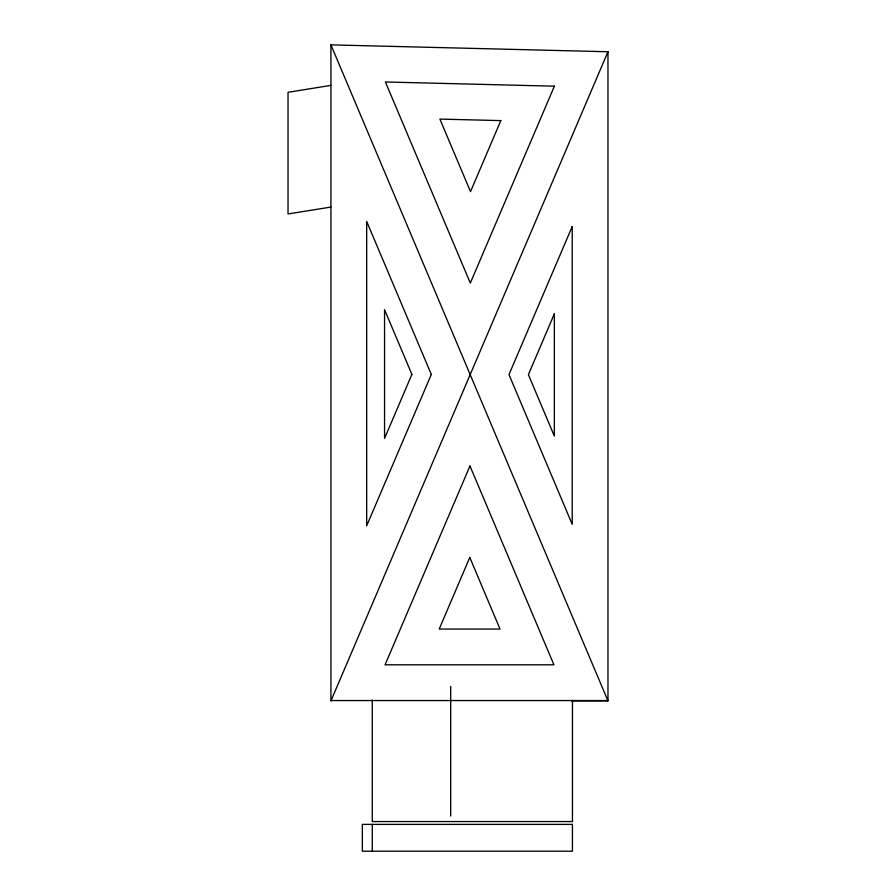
<?xml version="1.0" encoding="UTF-8"?>
<svg xmlns="http://www.w3.org/2000/svg" width="896" height="896" viewBox="0 0 896 896"><rect width="100%" height="100%" fill="white"/><g stroke="black" fill="none" stroke-linecap="round" stroke-linejoin="round"><path stroke-width="1.34" d="M571.592 700.885L607.97 700.885L330.926 44.867L607.97 51.755L330.926 700.885L330.926 44.8M330.926 85.366L288.03 92.31L288.03 213.954L330.926 207.077M330.926 700.549L607.97 700.549M607.97 51.755L607.97 700.885M572.454 700.291L572.454 821.554L372.277 821.554L372.277 700.011M450.677 686.448L450.677 816.032M372.277 824.387L372.277 851.2M500.83 120.613L470.512 191.621L439.88 119.09L500.83 120.613M411.891 374.405L384.552 438.435L384.552 309.669L411.891 374.405M431.312 374.45L366.677 525.806L366.677 221.402L431.312 374.45M554.4 86.184L470.322 283.069L385.403 81.984L554.4 86.184M469.963 465.976L385.067 664.81L553.93 664.81L469.963 465.976M572.219 226.498L508.984 374.606L572.219 524.35L572.219 226.498M554.344 313.869L528.394 374.64L554.344 436.083L554.344 313.869M469.784 557.435L439.197 629.059L500.024 629.059L469.784 557.435M572.432 824.387L362.342 824.387L362.342 851.2L572.432 851.2L572.432 824.387"/></g></svg>
